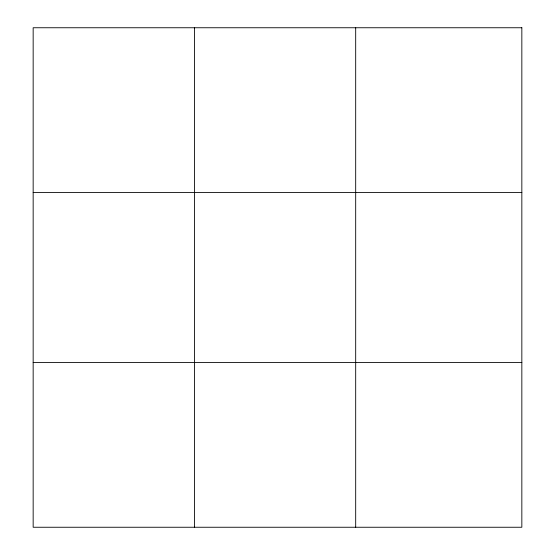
<?xml version="1.0" encoding="UTF-8"?>
<svg xmlns="http://www.w3.org/2000/svg" width="555" height="555" viewBox="0 0 555 555"><rect width="100%" height="100%" fill="white"/><g stroke="black" fill="none" stroke-linecap="round" stroke-linejoin="round"><path stroke-width="0.83" d="M194.423 27.75L194.423 527.25M355.686 27.75L355.686 527.25M33.161 192.585L521.839 192.585M33.161 362.415L521.839 362.415M521.839 27.75L521.839 527.25L33.161 527.25L33.161 27.75L521.839 27.75"/></g></svg>
